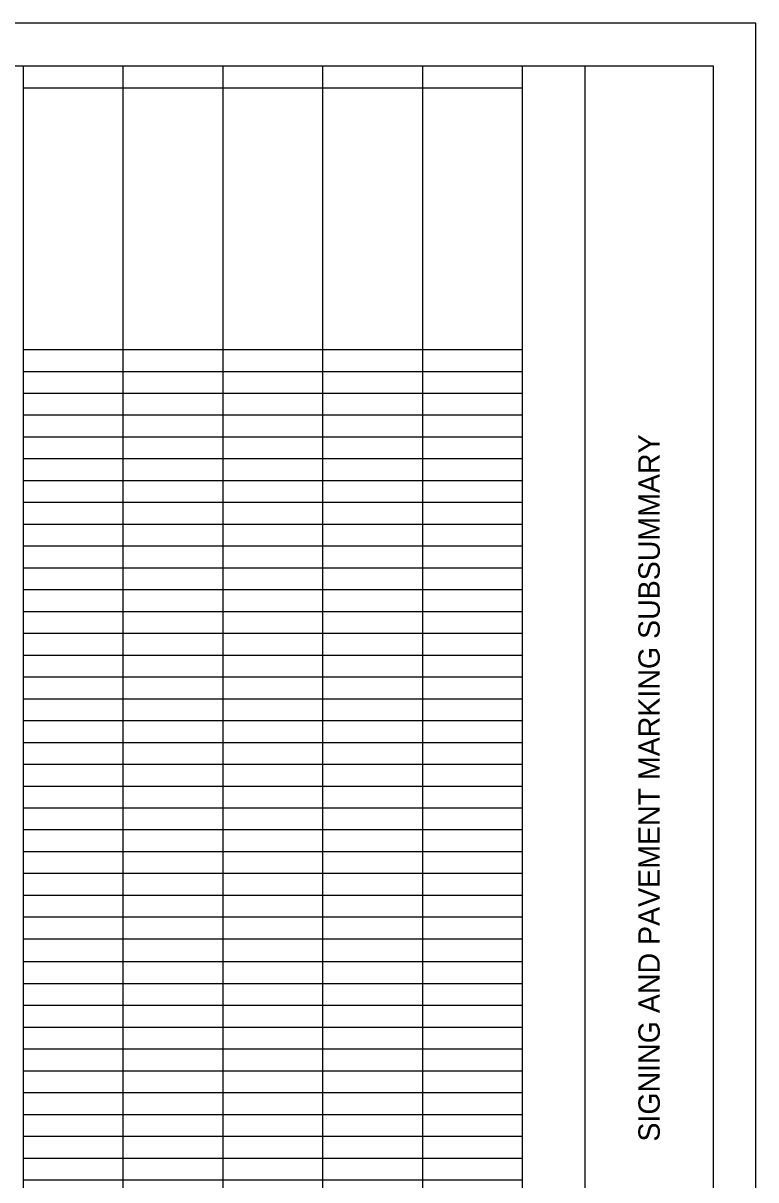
# Model space of a CAD drawing. Extents: x 0 to 34, y 0 to 22.
# Drawn here: x 25.42 to 34, y 8.45 to 22 of the extents above; entities that cross this region are included whole.
import ezdxf

# ---------------------------------------------------------------- set-up
doc = ezdxf.new("R2010")
doc.units = 0
for name, color, linetype in [('Default', 7, 'Continuous'), ('SH_Border', 7, 'Continuous'), ('SH_Cut_Line', 7, 'Continuous'), ('SH_Data', 7, 'Continuous')]:
    doc.layers.add(name, color=color, linetype=linetype)

msp = doc.modelspace()

# ---------------------------------------------------------------- linework, layer by layer
at = {"layer": 'Default'}
for p, q in [((25.422, 21.5), (26.59, 21.5)), ((25.422, 21.5), (25.422, 21.244)), ((26.59, 21.5), (28.928, 21.5)), ((26.59, 21.5), (26.59, 21.244)), ((27.759, 21.5), (27.759, 21.244)), ((28.928, 21.5), (31.265, 21.5)), ((28.928, 21.5), (28.928, 21.244)), ((30.097, 21.5), (30.097, 21.244)), ((31.265, 21.5), (31.265, 21.244)), ((25.422, 21.244), (26.59, 21.244)), ((25.422, 21.244), (25.422, 20.989)), ((26.59, 21.244), (28.928, 21.244)), ((26.59, 21.244), (26.59, 20.989)), ((27.759, 21.244), (27.759, 20.989)), ((28.928, 21.244), (31.265, 21.244)), ((28.928, 21.244), (28.928, 20.989)), ((30.097, 21.244), (30.097, 20.989)), ((31.265, 21.244), (31.265, 20.989)), ((25.422, 20.989), (25.422, 20.733)), ((26.59, 20.989), (26.59, 20.733)), ((27.759, 20.989), (27.759, 20.733)), ((28.928, 20.989), (28.928, 20.733)), ((30.097, 20.989), (30.097, 20.733)), ((31.265, 20.989), (31.265, 20.733)), ((25.422, 20.733), (25.422, 20.477)), ((26.59, 20.733), (26.59, 20.477)), ((27.759, 20.733), (27.759, 20.477)), ((28.928, 20.733), (28.928, 20.477)), ((30.097, 20.733), (30.097, 20.477)), ((31.265, 20.733), (31.265, 20.477)), ((25.422, 20.477), (25.422, 20.222)), ((26.59, 20.477), (26.59, 20.222)), ((27.759, 20.477), (27.759, 20.222)), ((28.928, 20.477), (28.928, 20.222)), ((30.097, 20.477), (30.097, 20.222)), ((31.265, 20.477), (31.265, 20.222)), ((25.422, 20.222), (25.422, 19.966)), ((26.59, 20.222), (26.59, 19.966)), ((27.759, 20.222), (27.759, 19.966)), ((28.928, 20.222), (28.928, 19.966)), ((30.097, 20.222), (30.097, 19.966)), ((31.265, 20.222), (31.265, 19.966)), ((25.422, 19.966), (25.422, 19.71)), ((26.59, 19.966), (26.59, 19.71)), ((27.759, 19.966), (27.759, 19.71)), ((28.928, 19.966), (28.928, 19.71)), ((30.097, 19.966), (30.097, 19.71)), ((31.265, 19.966), (31.265, 19.71)), ((25.422, 19.71), (25.422, 19.199)), ((26.59, 19.71), (26.59, 19.199)), ((27.759, 19.71), (27.759, 19.199)), ((28.928, 19.71), (28.928, 19.199)), ((30.097, 19.71), (30.097, 19.199)), ((31.265, 19.71), (31.265, 19.199)), ((25.422, 19.199), (25.422, 18.432)), ((26.59, 19.199), (26.59, 18.432)), ((27.759, 19.199), (27.759, 18.432)), ((28.928, 19.199), (28.928, 18.432)), ((30.097, 19.199), (30.097, 18.432)), ((31.265, 19.199), (31.265, 18.432)), ((25.422, 18.432), (25.422, 18.177)), ((26.59, 18.432), (26.59, 18.177)), ((27.759, 18.432), (27.759, 18.177)), ((28.928, 18.432), (28.928, 18.177)), ((30.097, 18.432), (30.097, 18.177)), ((31.265, 18.432), (31.265, 18.177)), ((25.422, 18.177), (26.59, 18.177)), ((25.422, 18.177), (25.422, 17.665)), ((26.59, 18.177), (28.928, 18.177)), ((26.59, 18.177), (26.59, 17.665)), ((27.759, 18.177), (27.759, 17.665)), ((28.928, 18.177), (31.265, 18.177)), ((28.928, 18.177), (28.928, 17.665)), ((30.097, 18.177), (30.097, 17.665)), ((31.265, 18.177), (31.265, 17.665)), ((25.422, 17.921), (26.59, 17.921)), ((26.59, 17.921), (28.928, 17.921)), ((28.928, 17.921), (31.265, 17.921)), ((25.422, 17.665), (26.59, 17.665)), ((25.422, 17.665), (25.422, 17.41)), ((26.59, 17.665), (28.928, 17.665)), ((26.59, 17.665), (26.59, 17.41)), ((27.759, 17.665), (27.759, 17.41)), ((28.928, 17.665), (31.265, 17.665)), ((28.928, 17.665), (28.928, 17.41)), ((30.097, 17.665), (30.097, 17.41)), ((31.265, 17.665), (31.265, 17.41)), ((25.422, 17.41), (26.59, 17.41)), ((25.422, 17.41), (25.422, 16.387)), ((26.59, 17.41), (28.928, 17.41)), ((26.59, 17.41), (26.59, 16.387)), ((27.759, 17.41), (27.759, 16.387)), ((28.928, 17.41), (31.265, 17.41)), ((28.928, 17.41), (28.928, 16.387)), ((30.097, 17.41), (30.097, 16.387)), ((31.265, 17.41), (31.265, 16.387)), ((25.422, 17.154), (26.59, 17.154)), ((26.59, 17.154), (28.928, 17.154)), ((28.928, 17.154), (31.265, 17.154)), ((25.422, 16.898), (26.59, 16.898)), ((26.59, 16.898), (28.928, 16.898)), ((28.928, 16.898), (31.265, 16.898)), ((25.422, 16.643), (26.59, 16.643)), ((26.59, 16.643), (28.928, 16.643)), ((28.928, 16.643), (31.265, 16.643)), ((25.422, 16.387), (26.59, 16.387)), ((25.422, 16.387), (25.422, 16.131)), ((26.59, 16.387), (28.928, 16.387)), ((26.59, 16.387), (26.59, 16.131)), ((27.759, 16.387), (27.759, 16.131)), ((28.928, 16.387), (31.265, 16.387)), ((28.928, 16.387), (28.928, 16.131)), ((30.097, 16.387), (30.097, 16.131)), ((31.265, 16.387), (31.265, 16.131)), ((25.422, 16.131), (26.59, 16.131)), ((25.422, 16.131), (25.422, 15.62)), ((26.59, 16.131), (28.928, 16.131)), ((26.59, 16.131), (26.59, 15.62)), ((27.759, 16.131), (27.759, 15.62)), ((28.928, 16.131), (31.265, 16.131)), ((28.928, 16.131), (28.928, 15.62)), ((30.097, 16.131), (30.097, 15.62)), ((31.265, 16.131), (31.265, 15.62)), ((25.422, 15.876), (26.59, 15.876)), ((26.59, 15.876), (28.928, 15.876)), ((28.928, 15.876), (31.265, 15.876)), ((25.422, 15.62), (26.59, 15.62)), ((25.422, 15.62), (25.422, 15.109)), ((26.59, 15.62), (28.928, 15.62)), ((26.59, 15.62), (26.59, 15.109)), ((27.759, 15.62), (27.759, 15.109)), ((28.928, 15.62), (31.265, 15.62)), ((28.928, 15.62), (28.928, 15.109)), ((30.097, 15.62), (30.097, 15.109)), ((31.265, 15.62), (31.265, 15.109)), ((25.422, 15.364), (26.59, 15.364)), ((26.59, 15.364), (28.928, 15.364)), ((28.928, 15.364), (31.265, 15.364)), ((25.422, 15.109), (26.59, 15.109)), ((25.422, 15.109), (25.422, 14.853)), ((26.59, 15.109), (28.928, 15.109)), ((26.59, 15.109), (26.59, 14.853)), ((27.759, 15.109), (27.759, 14.853)), ((28.928, 15.109), (31.265, 15.109)), ((28.928, 15.109), (28.928, 14.853)), ((30.097, 15.109), (30.097, 14.853)), ((31.265, 15.109), (31.265, 14.853)), ((25.422, 14.853), (26.59, 14.853)), ((25.422, 14.853), (25.422, 14.342)), ((26.59, 14.853), (28.928, 14.853)), ((26.59, 14.853), (26.59, 14.342)), ((27.759, 14.853), (27.759, 14.342)), ((28.928, 14.853), (31.265, 14.853)), ((28.928, 14.853), (28.928, 14.342)), ((30.097, 14.853), (30.097, 14.342)), ((31.265, 14.853), (31.265, 14.342)), ((25.422, 14.597), (26.59, 14.597)), ((26.59, 14.597), (28.928, 14.597)), ((28.928, 14.597), (31.265, 14.597)), ((25.422, 14.342), (26.59, 14.342)), ((25.422, 14.342), (25.422, 14.086)), ((26.59, 14.342), (28.928, 14.342)), ((26.59, 14.342), (26.59, 14.086)), ((27.759, 14.342), (27.759, 14.086)), ((28.928, 14.342), (31.265, 14.342)), ((28.928, 14.342), (28.928, 14.086)), ((30.097, 14.342), (30.097, 14.086)), ((31.265, 14.342), (31.265, 14.086)), ((25.422, 14.086), (26.59, 14.086)), ((25.422, 14.086), (25.422, 13.319)), ((26.59, 14.086), (28.928, 14.086)), ((26.59, 14.086), (26.59, 13.319)), ((27.759, 14.086), (27.759, 13.319)), ((28.928, 14.086), (31.265, 14.086)), ((28.928, 14.086), (28.928, 13.319)), ((30.097, 14.086), (30.097, 13.319)), ((31.265, 14.086), (31.265, 13.319)), ((25.422, 13.83), (26.59, 13.83)), ((26.59, 13.83), (28.928, 13.83)), ((28.928, 13.83), (31.265, 13.83)), ((25.422, 13.575), (26.59, 13.575)), ((26.59, 13.575), (28.928, 13.575)), ((28.928, 13.575), (31.265, 13.575)), ((25.422, 13.319), (26.59, 13.319)), ((25.422, 13.319), (25.422, 12.808)), ((26.59, 13.319), (28.928, 13.319)), ((26.59, 13.319), (26.59, 12.808)), ((27.759, 13.319), (27.759, 12.808)), ((28.928, 13.319), (31.265, 13.319)), ((28.928, 13.319), (28.928, 12.808)), ((30.097, 13.319), (30.097, 12.808)), ((31.265, 13.319), (31.265, 12.808)), ((25.422, 13.063), (26.59, 13.063)), ((26.59, 13.063), (28.928, 13.063)), ((28.928, 13.063), (31.265, 13.063)), ((25.422, 12.808), (26.59, 12.808)), ((25.422, 12.808), (25.422, 12.041)), ((26.59, 12.808), (28.928, 12.808)), ((26.59, 12.808), (26.59, 12.041)), ((27.759, 12.808), (27.759, 12.041)), ((28.928, 12.808), (31.265, 12.808)), ((28.928, 12.808), (28.928, 12.041)), ((30.097, 12.808), (30.097, 12.041)), ((31.265, 12.808), (31.265, 12.041)), ((25.422, 12.552), (26.59, 12.552)), ((26.59, 12.552), (28.928, 12.552)), ((28.928, 12.552), (31.265, 12.552)), ((25.422, 12.297), (26.59, 12.297)), ((26.59, 12.297), (28.928, 12.297)), ((28.928, 12.297), (31.265, 12.297)), ((25.422, 12.041), (26.59, 12.041)), ((25.422, 12.041), (25.422, 11.53)), ((26.59, 12.041), (28.928, 12.041)), ((26.59, 12.041), (26.59, 11.53)), ((27.759, 12.041), (27.759, 11.53)), ((28.928, 12.041), (31.265, 12.041)), ((28.928, 12.041), (28.928, 11.53)), ((30.097, 12.041), (30.097, 11.53)), ((31.265, 12.041), (31.265, 11.53)), ((25.422, 11.785), (26.59, 11.785)), ((26.59, 11.785), (28.928, 11.785)), ((28.928, 11.785), (31.265, 11.785)), ((25.422, 11.53), (26.59, 11.53)), ((25.422, 11.53), (25.422, 11.006)), ((26.59, 11.53), (28.928, 11.53)), ((26.59, 11.53), (26.59, 11.006)), ((27.759, 11.53), (27.759, 11.006)), ((28.928, 11.53), (31.265, 11.53)), ((28.928, 11.53), (28.928, 11.006)), ((30.097, 11.53), (30.097, 11.006)), ((31.265, 11.53), (31.265, 11.006)), ((25.422, 11.274), (26.59, 11.274)), ((26.59, 11.274), (28.928, 11.274)), ((28.928, 11.274), (31.265, 11.274)), ((25.422, 11.006), (26.59, 11.006)), ((25.422, 11.006), (25.422, 10.495)), ((26.59, 11.006), (28.928, 11.006)), ((26.59, 11.006), (26.59, 10.495)), ((27.759, 11.006), (27.759, 10.495)), ((28.928, 11.006), (31.265, 11.006)), ((28.928, 11.006), (28.928, 10.495)), ((30.097, 11.006), (30.097, 10.495)), ((31.265, 11.006), (31.265, 10.495)), ((25.422, 10.75), (26.59, 10.75)), ((26.59, 10.75), (28.928, 10.75)), ((28.928, 10.75), (31.265, 10.75)), ((25.422, 10.495), (26.59, 10.495)), ((25.422, 10.495), (25.422, 9.728)), ((26.59, 10.495), (28.928, 10.495)), ((26.59, 10.495), (26.59, 9.728)), ((27.759, 10.495), (27.759, 9.728)), ((28.928, 10.495), (31.265, 10.495)), ((28.928, 10.495), (28.928, 9.728)), ((30.097, 10.495), (30.097, 9.728)), ((31.265, 10.495), (31.265, 9.728)), ((25.422, 10.239), (26.59, 10.239)), ((26.59, 10.239), (28.928, 10.239)), ((28.928, 10.239), (31.265, 10.239)), ((25.422, 9.983), (26.59, 9.983)), ((26.59, 9.983), (28.928, 9.983)), ((28.928, 9.983), (31.265, 9.983)), ((25.422, 9.728), (26.59, 9.728)), ((25.422, 9.728), (25.422, 9.217)), ((26.59, 9.728), (28.928, 9.728)), ((26.59, 9.728), (26.59, 9.217)), ((27.759, 9.728), (27.759, 9.217)), ((28.928, 9.728), (31.265, 9.728)), ((28.928, 9.728), (28.928, 9.217)), ((30.097, 9.728), (30.097, 9.217)), ((31.265, 9.728), (31.265, 9.217)), ((25.422, 9.472), (26.59, 9.472)), ((26.59, 9.472), (28.928, 9.472)), ((28.928, 9.472), (31.265, 9.472)), ((25.422, 9.217), (26.59, 9.217)), ((25.422, 9.217), (25.422, 8.45)), ((26.59, 9.217), (28.928, 9.217)), ((26.59, 9.217), (26.59, 8.45)), ((27.759, 9.217), (27.759, 8.45)), ((28.928, 9.217), (31.265, 9.217)), ((28.928, 9.217), (28.928, 8.45)), ((30.097, 9.217), (30.097, 8.45)), ((31.265, 9.217), (31.265, 8.45)), ((25.422, 8.961), (26.59, 8.961)), ((26.59, 8.961), (28.928, 8.961)), ((28.928, 8.961), (31.265, 8.961)), ((25.422, 8.705), (26.59, 8.705)), ((26.59, 8.705), (28.928, 8.705)), ((28.928, 8.705), (31.265, 8.705)), ((25.422, 8.45), (26.59, 8.45)), ((25.422, 8.45), (25.422, 7.938)), ((26.59, 8.45), (28.928, 8.45)), ((26.59, 8.45), (26.59, 7.938)), ((27.759, 8.45), (27.759, 7.938)), ((28.928, 8.45), (31.265, 8.45)), ((28.928, 8.45), (28.928, 7.938)), ((30.097, 8.45), (30.097, 7.938)), ((31.265, 8.45), (31.265, 7.938))]:
    msp.add_line(p, q, dxfattribs=at)
at = {"layer": 'SH_Border'}
msp.add_line((32, 0.5), (32, 21.5), dxfattribs=at)
msp.add_lwpolyline([(1.5, 21.5), (33.5, 21.5), (33.5, 0.5), (1.5, 0.5)], close=True, dxfattribs=at)
at = {"layer": 'SH_Cut_Line'}
msp.add_lwpolyline([(0, 0), (34, 0), (34, 22), (0, 22)], close=True, dxfattribs=at)

# ---------------------------------------------------------------- texts
at = {"layer": 'SH_Data'}
msp.add_text('SIGNING AND PAVEMENT MARKING SUBSUMMARY', height=0.25, rotation=90, dxfattribs=at).set_placement((32.875, 8.898))

doc.saveas('drawing.dxf')
